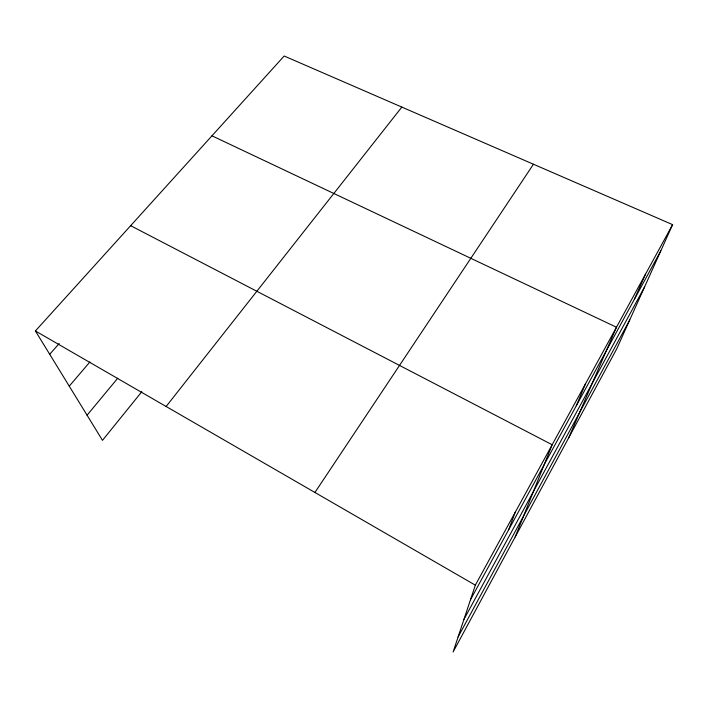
<?xml version="1.0" encoding="UTF-8"?>
<svg xmlns="http://www.w3.org/2000/svg" width="708" height="708" viewBox="0 0 708 708"><rect width="100%" height="100%" fill="white"/><g stroke="black" fill="none" stroke-linecap="round" stroke-linejoin="round"><path stroke-width="1.06" d="M672.6 224.64L475.334 585.153L453.093 651.988L616.783 348.734L672.6 224.64L284.165 56.012L35.4 330.963L102.483 440.349L141.821 391.701M508.689 529.708L515.247 512.22M515.15 537.018L552.16 444.748L130.653 225.684M576.268 405.826L585.445 383.922M568.728 437.756L616.464 327.229L211.966 135.812M634.403 299.263L645.457 274.253M458.076 636.996L629.731 319.954M463.935 619.403L644.607 286.882M470.475 599.764L660.803 250.853M314.927 492.476L533.451 164.229M166.123 406.498L401.834 107.094M87.066 415.207L117.776 378.187M69.242 386.143L89.898 361.983M49.702 354.292L59.207 343.53M35.4 330.963L475.334 585.153"/></g></svg>
